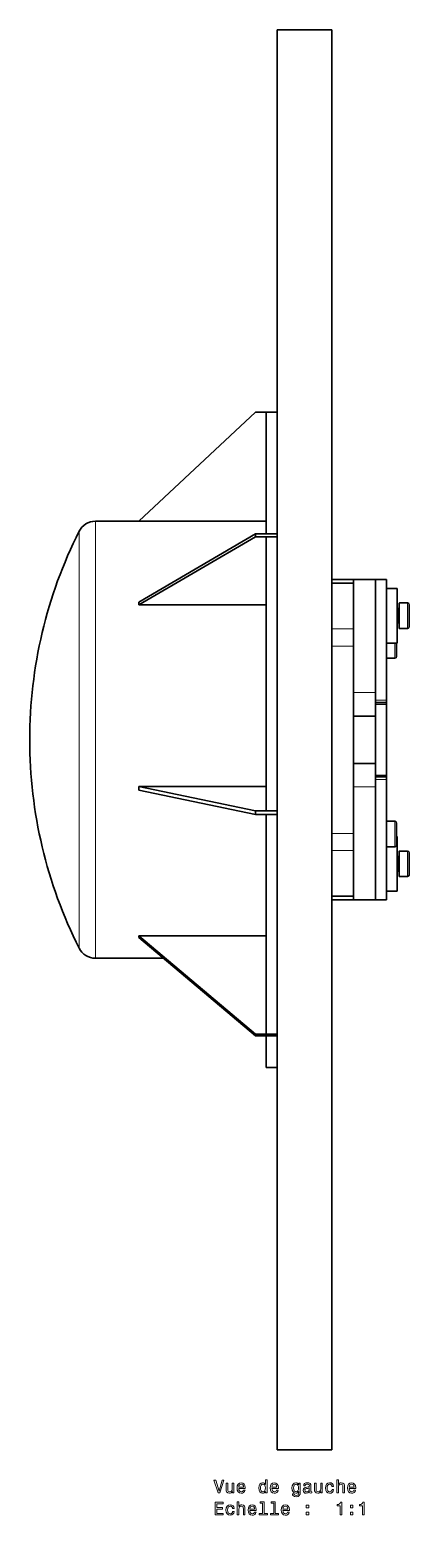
# Model space of a CAD drawing. Extents: x 194 to 4081, y 5 to 1057.
# Drawn here: x 1116.4 to 1220.7, y 207.5 to 615.5 of the extents above; entities that cross this region are included whole.
import ezdxf

# ---------------------------------------------------------------- set-up
doc = ezdxf.new("R2010")
doc.units = 0

msp = doc.modelspace()

# ---------------------------------------------------------------- linework, layer by layer
at = {"color": 7, "lineweight": 35}
for p, q in [((1184.4, 615.5), (1184.4, 420.5)), ((1199.4, 615.5), (1199.4, 420.5)), ((1146.4, 480.5), (1178.4, 510.5)), ((1181.4, 510.5), (1181.4, 477)), ((1146.4, 480.5), (1181.4, 480.5)), ((1146.4, 458.3), (1178.4, 477.01)), ((1146.4, 457.52), (1178.4, 476.22)), ((1181.4, 476.22), (1181.4, 420.5)), ((1211.4, 433.47), (1211.4, 464.5)), ((1211.4, 431.39), (1211.4, 464.5)), ((1214.4, 431.39), (1214.4, 464.5)), ((1146.4, 457.52), (1181.4, 457.52)), ((1205.4, 420.5), (1205.4, 446.23)), ((1184.4, 420.5), (1184.4, 225.5)), ((1199.4, 420.5), (1199.4, 225.5)), ((1205.4, 394.77), (1205.4, 420.5)), ((1211.4, 376.5), (1211.4, 409.61)), ((1214.4, 376.5), (1214.4, 409.61)), ((1146.4, 407.64), (1181.4, 407.64)), ((1146.4, 407.64), (1178.4, 400.96)), ((1146.4, 406.66), (1178.4, 399.99)), ((1211.4, 376.5), (1211.4, 407.53)), ((1181.4, 399.99), (1181.4, 339.63)), ((1181.4, 366.66), (1146.4, 366.66)), ((1146.4, 366.66), (1178.4, 339.63)), ((1146.4, 366.22), (1178.4, 339.2)), ((1153.18, 360.5), (1178.4, 339.2))]:
    msp.add_line(p, q, dxfattribs=at)
at = {"color": 7, "lineweight": 35, "ltscale": 0.375}
for p, q in [((1199.4, 615.5), (1184.4, 615.5)), ((1199.4, 225.5), (1184.4, 225.5))]:
    msp.add_line(p, q, dxfattribs=at)
at = {"color": 7, "lineweight": 35, "ltscale": 0.15}
for p, q in [((1178.4, 510.5), (1184.4, 510.5)), ((1199.4, 464.5), (1205.4, 464.5)), ((1205.4, 463.47), (1199.4, 463.47)), ((1205.4, 464.5), (1211.4, 464.5)), ((1205.4, 427), (1211.4, 427)), ((1205.4, 414), (1211.4, 414)), ((1205.4, 377.53), (1199.4, 377.53)), ((1199.4, 376.5), (1205.4, 376.5)), ((1205.4, 376.5), (1211.4, 376.5))]:
    msp.add_line(p, q, dxfattribs=at)
at = {"color": 7, "lineweight": 35, "ltscale": 0.075}
for p, q in [((1184.4, 510.5), (1181.4, 510.5)), ((1178.4, 477.01), (1181.4, 477.01)), ((1178.4, 476.22), (1181.4, 476.22)), ((1181.4, 477.01), (1184.4, 477.01)), ((1184.4, 476.22), (1181.4, 476.22)), ((1181.4, 476.22), (1184.4, 476.22)), ((1211.4, 464.5), (1214.4, 464.5)), ((1214.4, 462.06), (1217.4, 462.06)), ((1214.4, 462.06), (1217.4, 462.06)), ((1214.4, 447.06), (1217.4, 447.06)), ((1214.4, 447.06), (1217.4, 447.06)), ((1214.4, 430.6), (1211.4, 430.6)), ((1214.4, 410.4), (1211.4, 410.4)), ((1178.4, 400.96), (1181.4, 400.96)), ((1178.4, 399.99), (1181.4, 399.99)), ((1184.4, 400.96), (1181.4, 400.96)), ((1181.4, 400.96), (1184.4, 400.96)), ((1181.4, 399.99), (1184.4, 399.99)), ((1211.4, 376.5), (1214.4, 376.5)), ((1214.4, 378.94), (1217.4, 378.94)), ((1214.4, 378.94), (1217.4, 378.94)), ((1178.4, 339.63), (1181.4, 339.63)), ((1178.4, 339.2), (1181.4, 339.2)), ((1178.4, 339.2), (1181.4, 339.2)), ((1184.4, 339.63), (1181.4, 339.63)), ((1181.4, 339.63), (1184.4, 339.63)), ((1181.4, 339.2), (1184.4, 339.2)), ((1184.4, 330.5), (1181.4, 330.5))]:
    msp.add_line(p, q, dxfattribs=at)
at = {"color": 7, "lineweight": 13, "ltscale": 0.175195}
msp.add_line((1129.98, 477.74), (1129.98, 470.74), dxfattribs=at)
at = {"color": 7, "lineweight": 13, "ltscale": 0.183626}
msp.add_line((1134.44, 480.5), (1134.44, 473.15), dxfattribs=at)
at = {"color": 7, "lineweight": 35, "ltscale": 0.298972}
msp.add_line((1134.44, 480.5), (1146.4, 480.5), dxfattribs=at)
at = {"color": 7, "lineweight": 35, "ltscale": 0.019546}
msp.add_line((1178.4, 476.22), (1178.4, 477.01), dxfattribs=at)
at = {"color": 7, "lineweight": 13}
for p, q in [((1129.98, 363.26), (1129.98, 470.74)), ((1134.44, 360.5), (1134.44, 473.15))]:
    msp.add_line(p, q, dxfattribs=at)
at = {"color": 7, "lineweight": 35, "ltscale": 0.025726}
msp.add_line((1205.4, 463.47), (1205.4, 464.5), dxfattribs=at)
msp.add_line((1205.4, 463.47), (1205.4, 464.5), dxfattribs=at)
at = {"color": 7, "lineweight": 35, "ltscale": 0.313062}
for p, q in [((1205.4, 450.95), (1205.4, 463.47)), ((1205.4, 377.53), (1205.4, 390.05))]:
    msp.add_line(p, q, dxfattribs=at)
at = {"color": 7, "lineweight": 35, "ltscale": 0.134666}
msp.add_line((1217.4, 456.68), (1217.4, 462.06), dxfattribs=at)
at = {"color": 7, "lineweight": 35, "ltscale": 0.1875}
for p, q in [((1217.4, 454.56), (1217.4, 462.06)), ((1217.4, 447.06), (1217.4, 454.56)), ((1217.4, 386.44), (1217.4, 393.94)), ((1217.4, 378.94), (1217.4, 386.44))]:
    msp.add_line(p, q, dxfattribs=at)
at = {"color": 7, "lineweight": 35, "ltscale": 0.009741}
for p, q in [((1146.4, 457.91), (1146.4, 458.3)), ((1211.4, 430.21), (1211.4, 430.6)), ((1214.4, 430.21), (1214.4, 430.6)), ((1211.4, 410.4), (1211.4, 410.79)), ((1214.4, 410.4), (1214.4, 410.79))]:
    msp.add_line(p, q, dxfattribs=at)
at = {"color": 7, "lineweight": 35, "ltscale": 6.35946e-05}
for p, q in [((1146.4, 458.3), (1146.4, 458.3)), ((1146.4, 457.52), (1146.4, 457.52))]:
    msp.add_line(p, q, dxfattribs=at)
at = {"color": 7, "lineweight": 35, "ltscale": 0.009805}
msp.add_line((1146.4, 457.52), (1146.4, 457.91), dxfattribs=at)
at = {"color": 7, "lineweight": 35, "ltscale": 0.010406}
for p, q in [((1217.9, 457.55), (1217.9, 457.96)), ((1217.9, 389.42), (1217.9, 389.84))]:
    msp.add_line(p, q, dxfattribs=at)
at = {"color": 7, "lineweight": 35, "ltscale": 0.159595}
for p, q in [((1217.9, 451.16), (1217.9, 457.55)), ((1217.9, 383.04), (1217.9, 389.42))]:
    msp.add_line(p, q, dxfattribs=at)
at = {"color": 7, "lineweight": 13, "ltscale": 0.010712}
for p, q in [((1218, 457.63), (1218, 458.06)), ((1220.2, 457.63), (1220.2, 458.06)), ((1214.5, 397.69), (1214.5, 398.12)), ((1216.7, 397.69), (1216.7, 398.12)), ((1218, 389.51), (1218, 389.94)), ((1220.2, 389.51), (1220.2, 389.94))]:
    msp.add_line(p, q, dxfattribs=at)
at = {"color": 7, "lineweight": 35, "ltscale": 0.055002}
for p, q in [((1218, 458.06), (1220.2, 458.06)), ((1218, 451.06), (1220.2, 451.06)), ((1214.5, 442.88), (1216.7, 442.88)), ((1214.5, 398.12), (1216.7, 398.12)), ((1214.5, 391.12), (1216.7, 391.12)), ((1218, 389.94), (1220.2, 389.94)), ((1218, 382.94), (1220.2, 382.94))]:
    msp.add_line(p, q, dxfattribs=at)
at = {"color": 7, "lineweight": 13, "ltscale": 0.164288}
for p, q in [((1218, 451.06), (1218, 457.63)), ((1220.2, 451.06), (1220.2, 457.63)), ((1214.5, 391.12), (1214.5, 397.69)), ((1216.7, 391.12), (1216.7, 397.69)), ((1218, 382.94), (1218, 389.51)), ((1220.2, 382.94), (1220.2, 389.51))]:
    msp.add_line(p, q, dxfattribs=at)
at = {"color": 7, "lineweight": 35, "ltscale": 0.009181}
for p, q in [((1220.7, 457.2), (1220.7, 457.56)), ((1217.2, 397.25), (1217.2, 397.62)), ((1220.7, 389.07), (1220.7, 389.44))]:
    msp.add_line(p, q, dxfattribs=at)
at = {"color": 7, "lineweight": 35, "ltscale": 0.140819}
for p, q in [((1220.7, 451.56), (1220.7, 457.2)), ((1217.2, 391.62), (1217.2, 397.25)), ((1220.7, 383.44), (1220.7, 389.07))]:
    msp.add_line(p, q, dxfattribs=at)
at = {"color": 7, "lineweight": 35, "ltscale": 0.240334}
msp.add_line((1217.4, 447.06), (1217.4, 456.68), dxfattribs=at)
at = {"color": 7, "lineweight": 35, "ltscale": 0.004974}
msp.add_line((1217.4, 456.34), (1217.5, 456.17), dxfattribs=at)
at = {"color": 7, "lineweight": 35, "ltscale": 0.002492}
for p, q in [((1217.7, 456.26), (1217.65, 456.17)), ((1217.7, 388.13), (1217.65, 388.05))]:
    msp.add_line(p, q, dxfattribs=at)
at = {"color": 7, "lineweight": 13, "ltscale": 0.027005}
for p, q in [((1217.68, 454.28), (1217.69, 455.36)), ((1217.68, 386.15), (1217.69, 387.23))]:
    msp.add_line(p, q, dxfattribs=at)
at = {"color": 7, "lineweight": 13, "ltscale": 0.040169}
for p, q in [((1217.68, 452.67), (1217.68, 454.28)), ((1217.68, 384.55), (1217.68, 386.15))]:
    msp.add_line(p, q, dxfattribs=at)
at = {"color": 7, "lineweight": 13, "ltscale": 0.000466969}
msp.add_line((1217.68, 454.28), (1217.7, 454.28), dxfattribs=at)
at = {"color": 7, "lineweight": 13, "ltscale": 0.018413}
msp.add_line((1217.69, 455.36), (1217.7, 456.1), dxfattribs=at)
at = {"color": 7, "lineweight": 35, "ltscale": 0.006059}
msp.add_line((1217.7, 456.3), (1217.7, 456.54), dxfattribs=at)
at = {"color": 7, "lineweight": 35, "ltscale": 0.092941}
msp.add_line((1217.7, 452.58), (1217.7, 456.3), dxfattribs=at)
at = {"color": 7, "lineweight": 13, "ltscale": 0.000272369}
msp.add_line((1217.7, 456.25), (1217.7, 456.26), dxfattribs=at)
at = {"color": 7, "lineweight": 35, "ltscale": 0.000130284}
msp.add_line((1217.7, 456.26), (1217.7, 456.26), dxfattribs=at)
at = {"color": 7, "lineweight": 13, "ltscale": 0.003798}
for p, q in [((1217.7, 456.1), (1217.7, 456.25)), ((1217.7, 387.97), (1217.7, 388.12))]:
    msp.add_line(p, q, dxfattribs=at)
at = {"color": 7, "lineweight": 13, "ltscale": 0.000118705}
msp.add_line((1217.7, 456.1), (1217.7, 456.1), dxfattribs=at)
at = {"color": 7, "lineweight": 13, "ltscale": 0.006121}
for p, q in [((1217.72, 456.32), (1217.72, 456.56)), ((1217.8, 456.32), (1217.8, 456.56))]:
    msp.add_line(p, q, dxfattribs=at)
at = {"color": 7, "lineweight": 35, "ltscale": 0.002002}
for p, q in [((1217.72, 456.56), (1217.8, 456.56)), ((1217.72, 452.56), (1217.8, 452.56)), ((1217.72, 388.44), (1217.8, 388.44)), ((1217.72, 384.44), (1217.8, 384.44))]:
    msp.add_line(p, q, dxfattribs=at)
at = {"color": 7, "lineweight": 13, "ltscale": 0.093879}
for p, q in [((1217.72, 452.56), (1217.72, 456.32)), ((1217.8, 452.56), (1217.8, 456.32))]:
    msp.add_line(p, q, dxfattribs=at)
at = {"color": 7, "lineweight": 13, "ltscale": 0.15}
for p, q in [((1199.4, 450.95), (1205.4, 450.95)), ((1199.4, 446.23), (1205.4, 446.23)), ((1205.4, 433.47), (1211.4, 433.47)), ((1205.4, 407.53), (1211.4, 407.53)), ((1199.4, 394.77), (1205.4, 394.77)), ((1199.4, 390.05), (1205.4, 390.05))]:
    msp.add_line(p, q, dxfattribs=at)
at = {"color": 7, "lineweight": 35, "ltscale": 0.117937}
for p, q in [((1205.4, 446.23), (1205.4, 450.95)), ((1205.4, 390.05), (1205.4, 394.77))]:
    msp.add_line(p, q, dxfattribs=at)
at = {"color": 7, "lineweight": 35, "ltscale": 0.005676}
msp.add_line((1217.52, 452.58), (1217.4, 452.78), dxfattribs=at)
at = {"color": 7, "lineweight": 35, "ltscale": 0.001611}
for p, q in [((1217.55, 452.56), (1217.61, 452.56)), ((1217.55, 384.44), (1217.61, 384.44))]:
    msp.add_line(p, q, dxfattribs=at)
at = {"color": 7, "lineweight": 35, "ltscale": 0.00233}
msp.add_line((1217.64, 452.58), (1217.68, 452.66), dxfattribs=at)
at = {"color": 7, "lineweight": 13, "ltscale": 0.000243378}
msp.add_line((1217.68, 452.66), (1217.68, 452.67), dxfattribs=at)
at = {"color": 7, "lineweight": 35, "ltscale": 0.31892}
for p, q in [((1205.4, 433.47), (1205.4, 446.23)), ((1205.4, 394.77), (1205.4, 407.53))]:
    msp.add_line(p, q, dxfattribs=at)
at = {"color": 7, "lineweight": 13, "ltscale": 0.104456}
for p, q in [((1214.5, 442.88), (1214.5, 447.06)), ((1216.7, 442.88), (1216.7, 447.06))]:
    msp.add_line(p, q, dxfattribs=at)
at = {"color": 7, "lineweight": 35, "ltscale": 0.091956}
msp.add_line((1217.2, 443.38), (1217.2, 447.06), dxfattribs=at)
at = {"color": 7, "lineweight": 35, "ltscale": 0.161859}
for p, q in [((1211.4, 427), (1211.4, 433.47)), ((1211.4, 407.53), (1211.4, 414))]:
    msp.add_line(p, q, dxfattribs=at)
at = {"color": 7, "lineweight": 13, "ltscale": 0.075}
for p, q in [((1214.4, 431.39), (1211.4, 431.39)), ((1214.4, 430.78), (1211.4, 430.78)), ((1214.4, 430.21), (1211.4, 430.21)), ((1214.4, 410.79), (1211.4, 410.79)), ((1214.4, 410.22), (1211.4, 410.22)), ((1214.4, 409.61), (1211.4, 409.61))]:
    msp.add_line(p, q, dxfattribs=at)
at = {"color": 7, "lineweight": 35, "ltscale": 0.015247}
for p, q in [((1211.4, 430.78), (1211.4, 431.39)), ((1214.4, 430.78), (1214.4, 431.39)), ((1211.4, 409.61), (1211.4, 410.22)), ((1214.4, 409.61), (1214.4, 410.22))]:
    msp.add_line(p, q, dxfattribs=at)
at = {"color": 7, "lineweight": 35, "ltscale": 0.002381}
for p, q in [((1211.4, 430.69), (1211.4, 430.78)), ((1211.4, 410.22), (1211.4, 410.31))]:
    msp.add_line(p, q, dxfattribs=at)
at = {"color": 7, "lineweight": 35, "ltscale": 0.485529}
for p, q in [((1211.4, 410.79), (1211.4, 430.21)), ((1214.4, 410.79), (1214.4, 430.21))]:
    msp.add_line(p, q, dxfattribs=at)
at = {"color": 7, "lineweight": 35, "ltscale": 0.004514}
for p, q in [((1214.4, 430.6), (1214.4, 430.78)), ((1214.4, 410.22), (1214.4, 410.4))]:
    msp.add_line(p, q, dxfattribs=at)
at = {"color": 7, "lineweight": 35, "ltscale": 0.325}
msp.add_line((1211.4, 414), (1211.4, 427), dxfattribs=at)
at = {"color": 7, "lineweight": 35, "ltscale": 0.488478}
msp.add_line((1181.4, 420.5), (1181.4, 400.96), dxfattribs=at)
at = {"color": 7, "lineweight": 35, "ltscale": 0.012198}
msp.add_line((1146.4, 407.15), (1146.4, 407.64), dxfattribs=at)
at = {"color": 7, "lineweight": 35, "ltscale": 5.61111e-05}
for p, q in [((1146.4, 407.64), (1146.4, 407.64)), ((1146.4, 406.66), (1146.4, 406.66))]:
    msp.add_line(p, q, dxfattribs=at)
at = {"color": 7, "lineweight": 35, "ltscale": 0.012175}
msp.add_line((1146.4, 406.66), (1146.4, 407.15), dxfattribs=at)
at = {"color": 7, "lineweight": 35, "ltscale": 0.024373}
msp.add_line((1178.4, 399.99), (1178.4, 400.96), dxfattribs=at)
at = {"color": 7, "lineweight": 35, "ltscale": 0.004999}
msp.add_line((1217.2, 393.94), (1217.4, 393.94), dxfattribs=at)
msp.add_line((1217.2, 393.94), (1217.4, 393.94), dxfattribs=at)
at = {"color": 7, "lineweight": 35, "ltscale": 0.371404}
msp.add_line((1217.4, 379.08), (1217.4, 393.94), dxfattribs=at)
at = {"color": 7, "lineweight": 35, "ltscale": 0.004975}
msp.add_line((1217.4, 388.22), (1217.5, 388.05), dxfattribs=at)
at = {"color": 7, "lineweight": 13, "ltscale": 0.018412}
msp.add_line((1217.69, 387.23), (1217.7, 387.97), dxfattribs=at)
at = {"color": 7, "lineweight": 35, "ltscale": 0.00606}
msp.add_line((1217.7, 388.17), (1217.7, 388.42), dxfattribs=at)
at = {"color": 7, "lineweight": 35, "ltscale": 0.09294}
msp.add_line((1217.7, 384.46), (1217.7, 388.17), dxfattribs=at)
at = {"color": 7, "lineweight": 35, "ltscale": 0.000129547}
msp.add_line((1217.7, 388.13), (1217.7, 388.14), dxfattribs=at)
at = {"color": 7, "lineweight": 13, "ltscale": 0.000273132}
msp.add_line((1217.7, 388.12), (1217.7, 388.13), dxfattribs=at)
at = {"color": 7, "lineweight": 13, "ltscale": 0.000119431}
msp.add_line((1217.7, 387.97), (1217.7, 387.97), dxfattribs=at)
at = {"color": 7, "lineweight": 13, "ltscale": 0.00612}
for p, q in [((1217.72, 388.19), (1217.72, 388.44)), ((1217.8, 388.19), (1217.8, 388.44))]:
    msp.add_line(p, q, dxfattribs=at)
at = {"color": 7, "lineweight": 13, "ltscale": 0.09388}
for p, q in [((1217.72, 384.44), (1217.72, 388.19)), ((1217.8, 384.44), (1217.8, 388.19))]:
    msp.add_line(p, q, dxfattribs=at)
at = {"color": 7, "lineweight": 35, "ltscale": 0.005675}
msp.add_line((1217.52, 384.46), (1217.4, 384.65), dxfattribs=at)
at = {"color": 7, "lineweight": 35, "ltscale": 0.002329}
msp.add_line((1217.64, 384.46), (1217.68, 384.54), dxfattribs=at)
at = {"color": 7, "lineweight": 13, "ltscale": 0.000466981}
msp.add_line((1217.68, 386.15), (1217.7, 386.15), dxfattribs=at)
at = {"color": 7, "lineweight": 13, "ltscale": 0.000244141}
msp.add_line((1217.68, 384.54), (1217.68, 384.55), dxfattribs=at)
at = {"color": 7, "lineweight": 35, "ltscale": 0.025702}
msp.add_line((1205.4, 376.5), (1205.4, 377.53), dxfattribs=at)
at = {"color": 7, "lineweight": 35, "ltscale": 0.025701}
msp.add_line((1205.4, 376.5), (1205.4, 377.53), dxfattribs=at)
at = {"color": 7, "lineweight": 35, "ltscale": 0.003596}
msp.add_line((1217.4, 378.94), (1217.4, 379.08), dxfattribs=at)
at = {"color": 7, "lineweight": 35, "ltscale": 0.005471}
msp.add_line((1146.4, 366.44), (1146.4, 366.66), dxfattribs=at)
at = {"color": 7, "lineweight": 35, "ltscale": 7.19958e-05}
msp.add_line((1146.4, 366.66), (1146.4, 366.66), dxfattribs=at)
at = {"color": 7, "lineweight": 35, "ltscale": 0.005377}
msp.add_line((1146.4, 366.23), (1146.4, 366.44), dxfattribs=at)
at = {"color": 7, "lineweight": 35, "ltscale": 7.24913e-05}
msp.add_line((1146.4, 366.22), (1146.4, 366.23), dxfattribs=at)
at = {"color": 7, "lineweight": 35, "ltscale": 0.468417}
msp.add_line((1134.44, 360.5), (1153.18, 360.5), dxfattribs=at)
at = {"color": 7, "lineweight": 35, "ltscale": 0.010847}
msp.add_line((1178.4, 339.2), (1178.4, 339.63), dxfattribs=at)
at = {"color": 7, "lineweight": 35, "ltscale": 0.217428}
msp.add_line((1181.4, 339.2), (1181.4, 330.5), dxfattribs=at)
at = {"color": 7, "lineweight": 13}
for points in [[(1217.4, 455.41), (1217.49, 453.87), (1217.54, 453.17), (1217.58, 452.73), (1217.61, 452.61), (1217.62, 452.58), (1217.62, 452.58), (1217.62, 452.57), (1217.63, 452.57)], [(1217.4, 455.12), (1217.48, 453.69), (1217.53, 453.08), (1217.57, 452.69), (1217.59, 452.59), (1217.6, 452.57), (1217.6, 452.57), (1217.61, 452.56), (1217.61, 452.56)], [(1217.55, 452.56), (1217.54, 452.56), (1217.54, 452.57), (1217.54, 452.57), (1217.53, 452.59), (1217.49, 452.77), (1217.46, 453.09), (1217.4, 453.97)], [(1217.52, 452.58), (1217.51, 452.6), (1217.5, 452.65), (1217.46, 452.93), (1217.4, 453.7)], [(1217.5, 456.17), (1217.52, 456.12), (1217.56, 455.9), (1217.6, 455.43), (1217.68, 454.28)], [(1217.66, 456.18), (1217.67, 456.18), (1217.67, 456.18), (1217.68, 456.17), (1217.69, 456.16), (1217.7, 456.1)], [(1217.5, 388.05), (1217.52, 387.99), (1217.56, 387.77), (1217.6, 387.3), (1217.68, 386.15)], [(1217.66, 388.06), (1217.67, 388.06), (1217.67, 388.06), (1217.68, 388.05), (1217.69, 388.03), (1217.7, 387.97)], [(1217.4, 387.29), (1217.49, 385.74), (1217.54, 385.05), (1217.58, 384.6), (1217.61, 384.48), (1217.62, 384.46), (1217.62, 384.45), (1217.62, 384.45), (1217.63, 384.45)], [(1217.4, 386.99), (1217.48, 385.57), (1217.53, 384.95), (1217.57, 384.57), (1217.59, 384.46), (1217.6, 384.45), (1217.6, 384.44), (1217.61, 384.44), (1217.61, 384.44)], [(1217.55, 384.44), (1217.54, 384.44), (1217.54, 384.44), (1217.54, 384.44), (1217.53, 384.46), (1217.49, 384.64), (1217.46, 384.97), (1217.4, 385.85)], [(1217.52, 384.46), (1217.51, 384.47), (1217.5, 384.52), (1217.46, 384.8), (1217.4, 385.57)]]:
    msp.add_lwpolyline(points, dxfattribs=at)
for points in [[(1169.3, 217.15), (1168.42, 214.17), (1167.52, 217.15), (1167.04, 217.15), (1168.17, 213.64), (1168.67, 213.64), (1169.78, 217.15)], [(1172.5, 216.35), (1172.06, 216.35), (1172.06, 214.79), (1172.01, 214.43), (1171.86, 214.16), (1171.63, 214), (1171.34, 213.95), (1171.1, 213.99), (1170.95, 214.11), (1170.86, 214.32), (1170.84, 214.61), (1170.84, 216.35), (1170.4, 216.35), (1170.4, 214.57), (1170.41, 214.21), (1170.51, 213.92), (1170.8, 213.64), (1171.27, 213.55), (1171.52, 213.58), (1171.74, 213.67), (1171.93, 213.83), (1172.08, 214.06), (1172.08, 213.64), (1172.5, 213.64)], [(1173.84, 214.87), (1175.61, 214.87), (1175.62, 215.08), (1175.54, 215.66), (1175.32, 216.09), (1174.96, 216.35), (1174.49, 216.45), (1174.03, 216.35), (1173.68, 216.06), (1173.45, 215.61), (1173.37, 215), (1173.45, 214.38), (1173.68, 213.93), (1174.02, 213.64), (1174.48, 213.55), (1174.87, 213.61), (1175.19, 213.78), (1175.43, 214.06), (1175.57, 214.42), (1175.13, 214.42), (1175.04, 214.22), (1174.91, 214.07), (1174.53, 213.95), (1174.25, 214), (1174.03, 214.18), (1173.89, 214.47), (1173.84, 214.85)], [(1181.19, 214.06), (1181.19, 213.64), (1181.63, 213.64), (1181.63, 217.26), (1181.19, 217.26), (1181.19, 215.94), (1180.85, 216.32), (1180.65, 216.41), (1180.41, 216.45), (1179.98, 216.35), (1179.65, 216.06), (1179.43, 215.61), (1179.35, 215), (1179.43, 214.39), (1179.65, 213.93), (1179.98, 213.64), (1180.41, 213.55), (1180.65, 213.58), (1180.86, 213.67)], [(1182.95, 214.87), (1184.72, 214.87), (1184.73, 215.08), (1184.65, 215.66), (1184.42, 216.09), (1184.07, 216.35), (1183.6, 216.45), (1183.14, 216.35), (1182.79, 216.06), (1182.56, 215.61), (1182.48, 215), (1182.56, 214.38), (1182.78, 213.93), (1183.13, 213.64), (1183.59, 213.55), (1183.98, 213.61), (1184.3, 213.78), (1184.54, 214.06), (1184.68, 214.42), (1184.24, 214.42), (1184.15, 214.22), (1184.01, 214.07), (1183.64, 213.95), (1183.35, 214), (1183.14, 214.18), (1183, 214.47), (1182.95, 214.85)], [(1190.74, 213.76), (1190.74, 216.35), (1190.31, 216.35), (1190.31, 215.91), (1189.97, 216.31), (1189.75, 216.41), (1189.52, 216.45), (1189.09, 216.35), (1188.76, 216.06), (1188.54, 215.61), (1188.46, 215), (1188.54, 214.38), (1188.76, 213.93), (1189.09, 213.64), (1189.52, 213.55), (1189.76, 213.58), (1189.96, 213.67), (1190.31, 214.06), (1190.31, 213.67), (1190.27, 213.37), (1190.16, 213.15), (1189.95, 213.03), (1189.63, 212.98), (1189.36, 213.01), (1189.16, 213.09), (1189.04, 213.22), (1189.01, 213.4), (1188.58, 213.4), (1188.58, 213.38), (1188.64, 213.05), (1188.85, 212.81), (1189.17, 212.65), (1189.61, 212.6), (1190.13, 212.68), (1190.48, 212.89), (1190.68, 213.26)], [(1193.27, 214), (1193.27, 213.98), (1193.3, 213.81), (1193.38, 213.69), (1193.69, 213.59), (1193.94, 213.63), (1193.94, 213.98), (1193.83, 213.96), (1193.69, 214.03), (1193.67, 214.23), (1193.67, 215.63), (1193.61, 215.99), (1193.43, 216.24), (1193.12, 216.39), (1192.69, 216.45), (1192.27, 216.39), (1191.95, 216.22), (1191.76, 215.95), (1191.69, 215.6), (1191.69, 215.56), (1192.09, 215.56), (1192.12, 215.78), (1192.24, 215.93), (1192.42, 216.02), (1192.67, 216.05), (1192.92, 216.03), (1193.1, 215.95), (1193.2, 215.82), (1193.24, 215.64), (1193.22, 215.43), (1193.14, 215.32), (1192.94, 215.27), (1192.56, 215.23), (1192.12, 215.14), (1191.82, 214.98), (1191.64, 214.73), (1191.58, 214.35), (1191.63, 214.02), (1191.79, 213.77), (1192.04, 213.62), (1192.39, 213.56), (1192.86, 213.67)], [(1196.79, 216.35), (1196.35, 216.35), (1196.35, 214.79), (1196.3, 214.43), (1196.15, 214.16), (1195.92, 214), (1195.62, 213.95), (1195.39, 213.99), (1195.24, 214.11), (1195.15, 214.32), (1195.13, 214.61), (1195.13, 216.35), (1194.69, 216.35), (1194.69, 214.57), (1194.7, 214.21), (1194.8, 213.92), (1195.09, 213.64), (1195.56, 213.55), (1195.81, 213.58), (1196.03, 213.67), (1196.21, 213.83), (1196.37, 214.06), (1196.37, 213.64), (1196.79, 213.64)], [(1199.46, 215.45), (1199.9, 215.45), (1199.81, 215.86), (1199.59, 216.18), (1199.26, 216.37), (1198.82, 216.45), (1198.33, 216.35), (1197.96, 216.06), (1197.73, 215.61), (1197.65, 214.99), (1197.73, 214.38), (1197.95, 213.93), (1198.31, 213.64), (1198.8, 213.55), (1199.24, 213.62), (1199.57, 213.84), (1199.81, 214.17), (1199.91, 214.61), (1199.48, 214.61), (1199.41, 214.33), (1199.27, 214.12), (1199.06, 213.99), (1198.82, 213.95), (1198.51, 214.01), (1198.29, 214.21), (1198.15, 214.54), (1198.11, 215.01), (1198.15, 215.46), (1198.29, 215.79), (1198.52, 215.99), (1198.82, 216.06), (1199.08, 216.01), (1199.28, 215.9), (1199.41, 215.71)], [(1200.77, 213.64), (1201.22, 213.64), (1201.22, 215.21), (1201.26, 215.56), (1201.41, 215.83), (1201.64, 215.99), (1201.94, 216.05), (1202.18, 216), (1202.33, 215.86), (1202.41, 215.64), (1202.43, 215.33), (1202.43, 213.64), (1202.88, 213.64), (1202.88, 215.42), (1202.86, 215.78), (1202.77, 216.08), (1202.47, 216.35), (1202, 216.45), (1201.75, 216.41), (1201.53, 216.32), (1201.35, 216.16), (1201.22, 215.96), (1201.22, 217.26), (1200.77, 217.26)], [(1204.2, 214.87), (1205.97, 214.87), (1205.98, 215.08), (1205.9, 215.66), (1205.68, 216.09), (1205.32, 216.35), (1204.85, 216.45), (1204.39, 216.35), (1204.04, 216.06), (1203.81, 215.61), (1203.73, 215), (1203.81, 214.38), (1204.04, 213.93), (1204.38, 213.64), (1204.84, 213.55), (1205.23, 213.61), (1205.55, 213.78), (1205.79, 214.06), (1205.93, 214.42), (1205.49, 214.42), (1205.4, 214.22), (1205.27, 214.07), (1204.89, 213.95), (1204.61, 214), (1204.39, 214.18), (1204.25, 214.47), (1204.2, 214.85)], [(1173.84, 215.24), (1173.89, 215.59), (1174.03, 215.85), (1174.24, 216), (1174.51, 216.06), (1174.78, 216), (1174.98, 215.85), (1175.11, 215.59), (1175.15, 215.24)], [(1180.48, 216.05), (1180.78, 215.98), (1181, 215.78), (1181.13, 215.45), (1181.18, 215), (1181.13, 214.54), (1181, 214.21), (1180.78, 214.01), (1180.48, 213.95), (1180.21, 214.01), (1180, 214.21), (1179.85, 214.55), (1179.81, 215), (1179.85, 215.45), (1180, 215.78), (1180.21, 215.98)], [(1182.95, 215.24), (1183, 215.59), (1183.14, 215.85), (1183.34, 216), (1183.62, 216.06), (1183.88, 216), (1184.09, 215.85), (1184.22, 215.59), (1184.26, 215.24)], [(1188.92, 215), (1188.97, 215.45), (1189.1, 215.78), (1189.32, 215.98), (1189.6, 216.05), (1189.9, 215.98), (1190.12, 215.78), (1190.25, 215.45), (1190.3, 215), (1190.25, 214.54), (1190.12, 214.21), (1189.9, 214.01), (1189.6, 213.95), (1189.32, 214.01), (1189.1, 214.21), (1188.97, 214.55)], [(1193.22, 214.59), (1193.16, 214.33), (1193, 214.13), (1192.76, 214), (1192.46, 213.95), (1192.27, 213.98), (1192.13, 214.06), (1192.05, 214.2), (1192.02, 214.39), (1192.04, 214.57), (1192.12, 214.7), (1192.45, 214.84), (1192.86, 214.9), (1193.22, 215.02)], [(1204.2, 215.24), (1204.25, 215.59), (1204.39, 215.85), (1204.6, 216), (1204.87, 216.06), (1205.14, 216), (1205.34, 215.85), (1205.47, 215.59), (1205.51, 215.24)], [(1167.36, 207.6), (1169.58, 207.6), (1169.58, 208.02), (1167.83, 208.02), (1167.83, 209.21), (1169.39, 209.21), (1169.39, 209.62), (1167.83, 209.62), (1167.83, 210.67), (1169.54, 210.67), (1169.54, 211.1), (1167.36, 211.1)], [(1172.14, 209.41), (1172.58, 209.41), (1172.49, 209.81), (1172.27, 210.13), (1171.93, 210.32), (1171.49, 210.4), (1171.01, 210.3), (1170.64, 210.02), (1170.41, 209.56), (1170.33, 208.94), (1170.4, 208.33), (1170.63, 207.88), (1170.99, 207.6), (1171.48, 207.5), (1171.91, 207.58), (1172.25, 207.79), (1172.48, 208.12), (1172.58, 208.56), (1172.16, 208.56), (1172.08, 208.28), (1171.94, 208.07), (1171.74, 207.94), (1171.49, 207.9), (1171.18, 207.96), (1170.96, 208.17), (1170.83, 208.49), (1170.78, 208.96), (1170.83, 209.41), (1170.97, 209.74), (1171.19, 209.94), (1171.49, 210.01), (1171.75, 209.97), (1171.95, 209.85), (1172.08, 209.66)], [(1173.45, 207.6), (1173.89, 207.6), (1173.89, 209.16), (1173.94, 209.52), (1174.08, 209.78), (1174.31, 209.94), (1174.61, 210), (1174.86, 209.95), (1175.01, 209.82), (1175.08, 209.59), (1175.11, 209.29), (1175.11, 207.6), (1175.55, 207.6), (1175.55, 209.38), (1175.53, 209.73), (1175.44, 210.03), (1175.14, 210.3), (1174.68, 210.4), (1174.43, 210.37), (1174.21, 210.27), (1174.03, 210.12), (1173.89, 209.91), (1173.89, 211.22), (1173.45, 211.22)], [(1176.87, 208.82), (1178.65, 208.82), (1178.65, 209.03), (1178.57, 209.61), (1178.35, 210.04), (1178, 210.3), (1177.53, 210.4), (1177.07, 210.3), (1176.72, 210.02), (1176.49, 209.56), (1176.41, 208.95), (1176.49, 208.33), (1176.71, 207.88), (1177.06, 207.6), (1177.51, 207.5), (1177.91, 207.57), (1178.23, 207.74), (1178.47, 208.01), (1178.6, 208.37), (1178.16, 208.37), (1178.07, 208.17), (1177.94, 208.02), (1177.57, 207.9), (1177.28, 207.95), (1177.07, 208.13), (1176.92, 208.42), (1176.87, 208.81)], [(1176.87, 209.2), (1176.93, 209.54), (1177.07, 209.8), (1177.27, 209.96), (1177.54, 210.01), (1177.81, 209.96), (1178.02, 209.8), (1178.14, 209.54), (1178.19, 209.2)], [(1180.4, 210.84), (1180.4, 207.97), (1179.49, 207.97), (1179.49, 207.6), (1181.76, 207.6), (1181.76, 207.97), (1180.85, 207.97), (1180.85, 211.22), (1179.71, 211.22), (1179.71, 210.84)], [(1183.44, 210.84), (1183.44, 207.97), (1182.53, 207.97), (1182.53, 207.6), (1184.79, 207.6), (1184.79, 207.97), (1183.88, 207.97), (1183.88, 211.22), (1182.74, 211.22), (1182.74, 210.84)], [(1185.98, 208.82), (1187.76, 208.82), (1187.76, 209.03), (1187.68, 209.61), (1187.46, 210.04), (1187.11, 210.3), (1186.64, 210.4), (1186.18, 210.3), (1185.83, 210.02), (1185.6, 209.56), (1185.52, 208.95), (1185.59, 208.33), (1185.82, 207.88), (1186.17, 207.6), (1186.62, 207.5), (1187.02, 207.57), (1187.34, 207.74), (1187.58, 208.01), (1187.71, 208.37), (1187.27, 208.37), (1187.18, 208.17), (1187.05, 208.02), (1186.68, 207.9), (1186.39, 207.95), (1186.17, 208.13), (1186.03, 208.42), (1185.98, 208.81)], [(1185.98, 209.2), (1186.04, 209.54), (1186.17, 209.8), (1186.38, 209.96), (1186.65, 210.01), (1186.92, 209.96), (1187.13, 209.8), (1187.25, 209.54), (1187.3, 209.2)], [(1192.36, 209.55), (1193.06, 209.55), (1193.06, 210.3), (1192.36, 210.3)], [(1192.36, 207.6), (1193.06, 207.6), (1193.06, 208.35), (1192.36, 208.35)], [(1201.73, 207.6), (1202.19, 207.6), (1202.19, 211.12), (1201.84, 211.12), (1201.75, 210.81), (1201.57, 210.61), (1201.29, 210.49), (1200.91, 210.45), (1200.91, 210.09), (1201.73, 210.09)], [(1204.51, 209.55), (1205.2, 209.55), (1205.2, 210.3), (1204.51, 210.3)], [(1204.51, 207.6), (1205.2, 207.6), (1205.2, 208.35), (1204.51, 208.35)], [(1207.8, 207.6), (1208.26, 207.6), (1208.26, 211.12), (1207.91, 211.12), (1207.82, 210.81), (1207.64, 210.61), (1207.36, 210.49), (1206.98, 210.45), (1206.98, 210.09), (1207.8, 210.09)]]:
    msp.add_lwpolyline(points, close=True, dxfattribs=at)
at = {"color": 7, "lineweight": 35}
for centre, radius, start, end in [((1243.9, 420.5), 127.5, 153.3218, 180), ((1134.44, 475.5), 5, 90, 153.3218), ((1218, 457.96), 0.1, 90.0336, 179.9664), ((1220.2, 457.56), 0.5, 0, 90), ((1217.58, 456.22), 0.0878, 213.7947, 270.9614), ((1217.58, 456.22), 0.0878, 269.0381, 326.2102), ((1217.72, 456.54), 0.02, 90.0336, 179.9664), ((1217.8, 456.66), 0.1, 270.0336, 359.9664), ((1217.55, 452.6), 0.0333, 204.2525, 265.7542), ((1217.61, 452.6), 0.0333, 274.2537, 335.7894), ((1217.69, 452.66), 0.01, 0.0002, 149.8738), ((1217.72, 452.58), 0.02, 180.0337, 269.9664), ((1217.8, 452.46), 0.1, 0.0336, 89.9664), ((1218, 451.16), 0.1, 180.0336, 269.9664), ((1220.2, 451.56), 0.5, 270, 360), ((1214.5, 442.98), 0.1, 180.0336, 269.9664), ((1216.7, 443.38), 0.5, 270, 360), ((1243.9, 420.5), 127.5, 180, 206.6782), ((1214.5, 398.02), 0.1, 90.0336, 179.9664), ((1216.7, 397.62), 0.5, 0, 90), ((1214.5, 391.22), 0.1, 180.0336, 269.9664), ((1216.7, 391.62), 0.5, 270, 360), ((1217.58, 388.1), 0.0878, 213.7947, 270.9614), ((1217.58, 388.1), 0.0878, 269.0381, 326.2102), ((1217.72, 388.42), 0.02, 90.0336, 179.9664), ((1217.8, 388.54), 0.1, 270.0336, 359.9664), ((1218, 389.84), 0.1, 90.0336, 179.9664), ((1220.2, 389.44), 0.5, 0, 90), ((1217.55, 384.47), 0.0333, 204.2525, 265.7542), ((1217.61, 384.47), 0.0333, 274.2537, 335.7894), ((1217.69, 384.53), 0.01, 0.0002, 149.8738), ((1217.72, 384.46), 0.02, 180.0337, 269.9664), ((1217.8, 384.34), 0.1, 0.0336, 89.9664), ((1218, 383.04), 0.1, 180.0336, 269.9664), ((1220.2, 383.44), 0.5, 270, 360), ((1134.44, 365.5), 5, 206.6782, 270)]:
    msp.add_arc(centre, radius, start, end, dxfattribs=at)
at = {"color": 7, "lineweight": 13}
for centre, radius, start, end in [((1217.67, 456.17), 0.0184, 103.6408, 160.0534), ((1217.62, 452.59), 0.0151, 283.7298, 340.1975), ((1217.67, 388.04), 0.0184, 103.6408, 160.0534), ((1217.62, 384.46), 0.0151, 283.7298, 340.1975)]:
    msp.add_arc(centre, radius, start, end, dxfattribs=at)

doc.saveas('drawing.dxf')
